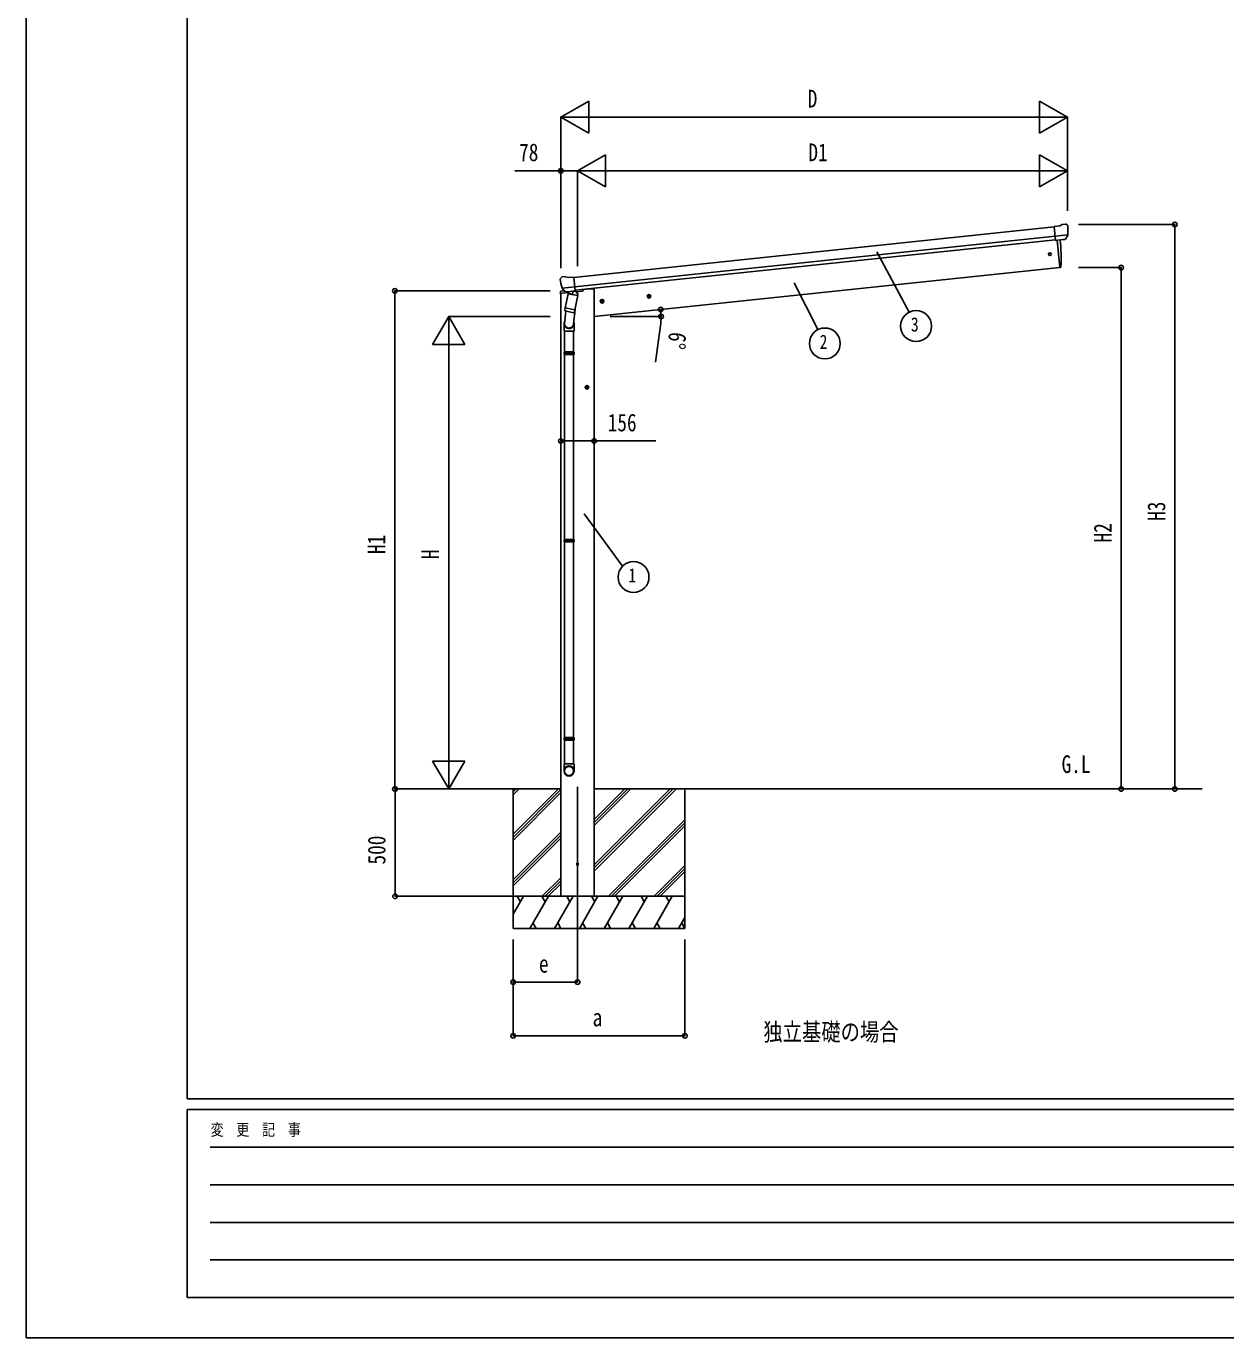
# Model space of a CAD drawing. Units: millimetres, scale not verified. Extents: x -10512 to 10512, y -7425 to 7425.
# Drawn here: x -10512 to -4926, y -7425 to -1317 of the extents above; entities that cross this region are included whole.
import ezdxf
from ezdxf.enums import TextEntityAlignment as Align

# ---------------------------------------------------------------- set-up
doc = ezdxf.new("R2010")
doc.units = ezdxf.units.MM
doc.header["$LTSCALE"] = 30
for name, color, linetype in [('0-2_USER1', 3, 'Continuous'), ('0-3_YKK_12', 2, 'Continuous'), ('0-4_YKK_13', 4, 'Continuous'), ('0-5_YKK_A1', 4, 'Continuous'), ('0-6_YKK_D', 6, 'Continuous'), ('0-7_YKK_ZWAK', 7, 'Continuous')]:
    doc.layers.add(name, color=color, linetype=linetype)
doc.styles.add('ＭＳ ゴシック', font='')
doc.styles.get('ＭＳ ゴシック').set_extended_font_data('MS Gothic')

msp = doc.modelspace()

# ---------------------------------------------------------------- linework, layer by layer
at = {"layer": '0-3_YKK_12'}
msp.add_line((-7944.57, -4859.89), (-7944.57, -5619.1), dxfattribs=at)
at = {"layer": '0-4_YKK_13'}
for p, q in [((-5698.47, -2247.14), (-5724.99, -2249.92)), ((-5718.21, -2314.48), (-5724.99, -2249.92)), ((-5698.47, -2247.14), (-5686.87, -2240.17)), ((-5672, -2238.32), (-5685.64, -2239.75)), ((-5662.77, -2243.91), (-5668.33, -2239.41)), ((-5661.67, -2245.93), (-5661.53, -2247.27)), ((-5661.44, -2288.79), (-5720.26, -2294.97)), ((-5708.26, -2313.43), (-5718.21, -2314.48)), ((-5711.25, -2313.74), (-5697.86, -2441.13)), ((-5674.72, -2309.9), (-5682.41, -2310.71)), ((-5672.35, -2308.46), (-5661.75, -2289.34)), ((-5697.86, -2441.13), (-5695.81, -2440.85)), ((-8025.37, -2494.54), (-8025.25, -2495.71)), ((-8020.07, -2486.58), (-8024.71, -2492.32)), ((-8016.71, -2484.76), (-8003.22, -2483.34)), ((-7989.14, -2487.89), (-8001.93, -2483.49)), ((-7989.14, -2487.89), (-7962.62, -2485.11)), ((-8024.56, -2554.26), (-8025.46, -2561.09)), ((-8025.46, -2561.09), (-7991.73, -2557.55)), ((-8005.05, -2549.9), (-8021.9, -2551.67)), ((-8016.7, -2536.33), (-7957.88, -2530.15)), ((-8001.94, -2553.31), (-8016.28, -2536.81)), ((-7988.5, -2562.6), (-8001.86, -2628.25)), ((-7999.33, -2554.23), (-7991.63, -2553.42)), ((-7998.48, -2554.23), (-7996.92, -2554.07)), ((-7996.92, -2554.07), (-7959.38, -2550.12)), ((-7995.12, -2554.54), (-7995.27, -2555.26)), ((-7994.66, -2556.39), (-7969.91, -2566.14)), ((-7943.62, -2571.73), (-7988.5, -2562.6)), ((-7986.32, -2559.68), (-7986.98, -2562.91)), ((-7965.52, -2551.16), (-7968.44, -2565.5)), ((-7959.38, -2550.12), (-7957.81, -2549.96)), ((-7956, -2548.08), (-7955.07, -2548.27)), ((-7955.07, -2548.27), (-7943.87, -2565.19)), ((-7951.71, -2553.34), (-7922.45, -2550.26)), ((-7943.87, -2565.19), (-7945.14, -2571.42)), ((-7917.59, -2542.72), (-7918.01, -2545.94)), ((-7956.98, -2637.38), (-7943.62, -2571.73)), ((-7999.45, -2643.54), (-8005.01, -2699.26)), ((-8004.34, -2640.5), (-8001.84, -2628.26)), ((-8004.12, -2641.9), (-8004.12, -2641.9)), ((-8002.79, -2642.86), (-7961.83, -2651.19)), ((-7956.98, -2637.38), (-8001.86, -2628.25)), ((-7956.54, -2635.24), (-7963.19, -2702.99)), ((-7956.99, -2637.38), (-7959.53, -2649.85)), ((-8007.16, -2736.42), (-8007.16, -2702.07)), ((-7961.16, -2736.42), (-8007.16, -2736.42)), ((-8005.16, -2736.42), (-8005.16, -2833.17)), ((-7963.16, -2736.42), (-7963.16, -2833.17)), ((-7961.16, -2701.77), (-7961.16, -2736.42)), ((-8007.16, -2835.17), (-8006.16, -2833.17)), ((-7961.16, -2835.17), (-8007.16, -2835.17)), ((-7961.16, -2843.17), (-8007.16, -2843.17)), ((-7962.16, -2833.17), (-8006.16, -2833.17)), ((-7962.16, -2845.17), (-8006.16, -2845.17)), ((-8005.16, -2845.17), (-8005.16, -3706.86)), ((-7963.16, -2845.17), (-7963.16, -3706.86)), ((-7961.16, -2835.17), (-7962.16, -2833.17)), ((-7961.16, -2843.17), (-7962.16, -2845.17)), ((-7961.16, -2835.17), (-7961.16, -2843.17)), ((-8007.16, -3708.86), (-8006.16, -3706.86)), ((-7961.16, -3708.86), (-8007.16, -3708.86)), ((-7961.16, -3716.86), (-8007.16, -3716.86)), ((-7962.16, -3706.86), (-8006.16, -3706.86)), ((-7962.16, -3718.86), (-8006.16, -3718.86)), ((-8005.16, -3718.86), (-8005.16, -4629.54)), ((-7963.16, -3718.86), (-7963.16, -4629.54)), ((-7961.16, -3708.86), (-7962.16, -3706.86)), ((-7961.16, -3716.86), (-7962.16, -3718.86)), ((-7961.16, -3708.86), (-7961.16, -3716.86)), ((-8007.16, -4631.54), (-8006.16, -4629.54)), ((-7961.16, -4631.54), (-8007.16, -4631.54)), ((-7961.16, -4639.54), (-8007.16, -4639.54)), ((-7962.16, -4629.54), (-8006.16, -4629.54)), ((-7962.16, -4641.54), (-8006.16, -4641.54)), ((-8005.16, -4641.54), (-8005.16, -4751.54)), ((-7963.16, -4641.54), (-7963.16, -4751.54)), ((-7961.16, -4631.54), (-7962.16, -4629.54)), ((-7961.16, -4639.54), (-7962.16, -4641.54)), ((-7961.16, -4631.54), (-7961.16, -4639.54)), ((-8007.16, -4785.69), (-8007.16, -4751.54)), ((-7961.16, -4751.54), (-8007.16, -4751.54)), ((-7961.16, -4785.69), (-7961.16, -4751.54))]:
    msp.add_line(p, q, dxfattribs=at)
for points in [[(-5708.26, -2313.43), (-5707.99, -2313.49), (-5682.66, -2310.83), (-5682.41, -2310.71)], [(-5661.38, -2288.15), (-5661.65, -2289.14), (-5661.75, -2289.34)], [(-7965.78, -2550.7), (-7955.83, -2549.66), (-7962.62, -2485.11)], [(-8016.89, -2535.72), (-8016.42, -2536.64), (-8016.28, -2536.81)], [(-7965.78, -2550.7), (-7966.03, -2550.82), (-7991.36, -2553.49), (-7991.63, -2553.42)], [(-8007.16, -2835.17), (-8007.16, -2843.17), (-8006.16, -2845.17)], [(-8007.16, -3708.86), (-8007.16, -3716.86), (-8006.16, -3718.86)], [(-8007.16, -4631.54), (-8007.16, -4639.54), (-8006.16, -4641.54)]]:
    msp.add_lwpolyline(points, dxfattribs=at)
for centre, radius in [((-5744.65, -2378.58), 6.5), ((-7944.57, -5219.1), 4.5)]:
    msp.add_circle(centre, radius, dxfattribs=at)
for centre, radius, start, end in [((-5685.33, -2242.74), 3, 96, 121), ((-5671.48, -2243.29), 5, 51.00648, 95.99352), ((-5862.82, -2268.43), 202.4, 354.4085, 6), ((-6592.46, -2400.93), 900, 357.63919, 5.64987), ((-5696.22, -2437.88), 3, 278, 357.63919), ((-7823.96, -2474.56), 202.4, 186, 197.59125), ((-8016.18, -2489.73), 5, 96, 141), ((-8002.91, -2486.33), 3, 71, 96), ((-8021.59, -2554.65), 3, 96, 172.5), ((-7998.53, -2553.74), 0.5, 240.73754, 276), ((-7995.61, -2554.44), 0.5, 348.5, 96), ((-7994.29, -2555.46), 1, 168.5, 248.5), ((-7964.93, -2551.32), 0.604, 93.09842, 164.70595), ((-7957.87, -2549.46), 0.5, 276, 311.26246), ((-7922.97, -2545.29), 5, 276, 352.5), ((-7969.43, -2565.23), 1.03, 242.53897, 344.46569), ((-8002.43, -2640.92), 1.95, 167.54017, 209.97766), ((-8002.39, -2640.9), 2, 209.90962, 258.5), ((-7961.43, -2649.23), 2, 258.5, 341.96843), ((-7977.16, -2702.07), 30, 177.45142, 180)]:
    msp.add_arc(centre, radius, start, end, dxfattribs=at)
for centre, major_axis, ratio, start_param, end_param in [((-5657.41, -2241.81), (-15.41, 3.17), 0.101033, 5.9751426, 5.9753737), ((-5664.66, -2246.24), (2.73, -1.26), 0.997474, 0.5366567, 1.3225652), ((-5675.04, -2306.92), (1.66, -2.51), 0.997631, 5.8041905, 5.8929484), ((-5675.11, -2306.81), (-3.53, 2.11), 0.650902, 2.1145521, 2.1873627), ((-5674.98, -2307), (1.66, -2.51), 0.997631, 5.965759, 6.7621801), ((-8022.38, -2494.21), (-1.9, -2.34), 0.99628, 4.712389, 5.4996506), ((-7999.67, -2551.34), (-1.1, -2.8), 0.997631, 5.8041905, 6.6006116), ((-7999.59, -2551.12), (3.02, 2.79), 0.650902, 4.0958226, 4.1686332), ((-7999.63, -2551.24), (-1.1, -2.8), 0.997631, 0.3902369, 0.4789948), ((-7984.16, -2701.77), (23, 0), 0.996195, 2.621936, 6.6074797), ((-7984.16, -2701.77), (21, 0), 0.996195, 3.0215498, 6.2247991), ((-7984.16, -4783.94), (-23, 0), 0.996195, 3.1415927, 6.2831853), ((-7984.16, -4785.69), (-23, 0), 0.996195, 3.1415927, 6.2831853), ((-7984.16, -4785.69), (0, -23.43), 0.981806, 4.712389, 7.8539816)]:
    msp.add_ellipse(centre, major_axis=major_axis, ratio=ratio, start_param=start_param, end_param=end_param, dxfattribs=at)
msp.add_ellipse((-7984.16, -4785.69), major_axis=(21, 0), ratio=0.996195, dxfattribs=at)
at = {"layer": '0-5_YKK_A1'}
for p, q in [((-7962.41, -2487.1), (-5724.71, -2251.91)), ((-7957.89, -2530.03), (-5720.19, -2294.84)), ((-5718.43, -2311.58), (-7956.14, -2546.77)), ((-5711.25, -2313.74), (-5697.86, -2441.13)), ((-5697.86, -2441.13), (-7867.32, -2669.15)), ((-8022.32, -5369.1), (-8022.32, -2560.76)), ((-7610.76, -2584.87), (-7612.85, -2564.98)), ((-7820.65, -2596.88), (-7840.54, -2598.97)), ((-7831.38, -2590.46), (-7837.46, -2594.87)), ((-7837.46, -2594.87), (-7836.67, -2602.34)), ((-7836.67, -2602.34), (-7829.82, -2605.39)), ((-7829.55, -2607.87), (-7831.64, -2587.98)), ((-7824.53, -2593.51), (-7831.38, -2590.46)), ((-7601.86, -2573.88), (-7621.75, -2575.97)), ((-7612.59, -2567.46), (-7618.66, -2571.88)), ((-7618.66, -2571.88), (-7617.88, -2579.34)), ((-7617.88, -2579.34), (-7611.02, -2582.39)), ((-7605.73, -2570.52), (-7612.59, -2567.46)), ((-7900.82, -2991.15), (-7907.32, -2994.9)), ((-7900.82, -3008.65), (-7900.82, -2988.65)), ((-7894.32, -2994.9), (-7900.82, -2991.15)), ((-7890.82, -2998.65), (-7910.82, -2998.65)), ((-7907.32, -2994.9), (-7907.32, -3002.4)), ((-7907.32, -3002.4), (-7900.82, -3006.16)), ((-8426.99, -4869.1), (-8022.32, -4869.1)), ((-8244.57, -4869.1), (-8244.57, -5519.1)), ((-8244.57, -5080.33), (-8033.33, -4869.1)), ((-8244.57, -4896.48), (-8217.18, -4869.1)), ((-8244.57, -4882.34), (-8231.33, -4869.1)), ((-8244.57, -5094.47), (-8022.32, -4872.22)), ((-7866.82, -4869.1), (-5035.25, -4869.1)), ((-7866.82, -5251.36), (-7484.55, -4869.1)), ((-7866.82, -5223.08), (-7512.83, -4869.1)), ((-7866.82, -5237.22), (-7498.69, -4869.1)), ((-7866.82, -5039.23), (-7696.68, -4869.1)), ((-7866.82, -5025.09), (-7710.83, -4869.1)), ((-7866.82, -5010.95), (-7724.97, -4869.1)), ((-7444.57, -4869.1), (-7444.57, -5519.1)), ((-8244.57, -5108.61), (-8022.32, -4886.37)), ((-7800.71, -5369.1), (-7444.57, -5012.96)), ((-7786.56, -5369.1), (-7444.57, -5027.1)), ((-7772.42, -5369.1), (-7444.57, -5041.25)), ((-8244.57, -5292.46), (-8022.32, -5070.21)), ((-8244.57, -5306.6), (-8022.32, -5084.35)), ((-8244.57, -5320.75), (-8022.32, -5098.5)), ((-7588.57, -5369.1), (-7444.57, -5225.09)), ((-7574.43, -5369.1), (-7444.57, -5239.24)), ((-8109.07, -5369.1), (-8022.32, -5282.34)), ((-8094.93, -5369.1), (-8022.32, -5296.49)), ((-8080.79, -5369.1), (-8022.32, -5310.63)), ((-7560.29, -5369.1), (-7444.57, -5253.38)), ((-7444.57, -5369.1), (-8244.57, -5369.1)), ((-8244.57, -5452.93), (-8196.16, -5369.1)), ((-8211.17, -5395.08), (-8226.17, -5369.1)), ((-8167.3, -5519.1), (-8080.7, -5369.1)), ((-8095.7, -5395.08), (-8110.7, -5369.1)), ((-8051.83, -5519.1), (-7965.23, -5369.1)), ((-7980.23, -5395.08), (-7995.23, -5369.1)), ((-7936.36, -5519.1), (-7849.76, -5369.1)), ((-7864.76, -5395.08), (-7879.76, -5369.1)), ((-7820.89, -5519.1), (-7734.29, -5369.1)), ((-7749.29, -5395.08), (-7764.29, -5369.1)), ((-7705.42, -5519.1), (-7618.82, -5369.1)), ((-7648.82, -5369.1), (-7633.82, -5395.08)), ((-7589.95, -5519.1), (-7503.35, -5369.1)), ((-7518.35, -5395.08), (-7533.35, -5369.1)), ((-8152.3, -5493.12), (-8137.3, -5519.1)), ((-8036.83, -5493.12), (-8021.83, -5519.1)), ((-7921.36, -5493.12), (-7906.36, -5519.1)), ((-7805.89, -5493.12), (-7790.89, -5519.1)), ((-7690.42, -5493.12), (-7675.42, -5519.1)), ((-7574.95, -5493.12), (-7559.95, -5519.1)), ((-7474.48, -5519.1), (-7444.57, -5467.29)), ((-7459.48, -5493.12), (-7444.57, -5518.95)), ((-8244.57, -5519.1), (-7444.57, -5519.1))]:
    msp.add_line(p, q, dxfattribs=at)
for points in [[(-7866.82, -5369.1), (-7866.82, -2540.1), (-7886.82, -2540.1), (-7917.67, -2543.34)], [(-7829.82, -2605.39), (-7823.74, -2600.98), (-7824.53, -2593.51)], [(-7611.02, -2582.39), (-7604.95, -2577.98), (-7605.73, -2570.52)], [(-7900.82, -3006.16), (-7894.32, -3002.4), (-7894.32, -2994.9)]]:
    msp.add_lwpolyline(points, dxfattribs=at)
for centre, radius in [((-7830.6, -2597.93), 8.5), ((-7830.6, -2597.93), 7.7), ((-7830.6, -2597.93), 6.5), ((-7611.8, -2574.93), 8.5), ((-7611.8, -2574.93), 7.7), ((-7611.8, -2574.93), 6.5), ((-7900.82, -2998.65), 8.5), ((-7900.82, -2998.65), 7.7), ((-7900.82, -2998.65), 6.5)]:
    msp.add_circle(centre, radius, dxfattribs=at)
at = {"layer": '0-6_YKK_D'}
for p, q in [((-8022.82, -1740.31), (-7892.91, -1665.31)), ((-7892.91, -1815.31), (-7892.91, -1665.31)), ((-5662.82, -1740.31), (-5792.72, -1665.31)), ((-5792.72, -1665.31), (-5792.72, -1815.31)), ((-8022.82, -2433.12), (-8022.82, -1739.31)), ((-8022.82, -1740.31), (-7892.91, -1815.31)), ((-8022.82, -1740.31), (-7763.01, -1740.31)), ((-7872.82, -1740.31), (-5812.82, -1740.31)), ((-5662.82, -1740.31), (-5922.62, -1740.31)), ((-5662.82, -1740.31), (-5792.72, -1815.31)), ((-5662.82, -2177.49), (-5662.82, -1739.31)), ((-7944.57, -1990.31), (-7814.66, -1915.31)), ((-7814.66, -2065.31), (-7814.66, -1915.31)), ((-5662.82, -1990.31), (-5792.72, -1915.31)), ((-5792.72, -1915.31), (-5792.72, -2065.31)), ((-8022.32, -2443.12), (-8022.32, -1989.31)), ((-7944.57, -2434.95), (-7944.57, -1989.31)), ((-7944.57, -2434.95), (-7944.57, -1989.31)), ((-7944.57, -1990.31), (-7814.66, -2065.31)), ((-7944.57, -1990.31), (-7684.76, -1990.31)), ((-7794.57, -1990.31), (-5812.82, -1990.31)), ((-5662.82, -1990.31), (-5922.62, -1990.31)), ((-5662.82, -1990.31), (-5792.72, -2065.31)), ((-5662.82, -2177.49), (-5662.82, -1989.31)), ((-5611.98, -2240.31), (-5161.82, -2240.31)), ((-5162.82, -2240.31), (-5162.82, -4869.1)), ((-6550.01, -2367.66), (-6400.11, -2649.05)), ((-5611.98, -2441.13), (-5411.82, -2441.13)), ((-5412.82, -2441.13), (-5412.82, -4869.1)), ((-8072.82, -2549.61), (-8796.57, -2549.61)), ((-8795.57, -2549.61), (-8795.57, -4869.1)), ((-6935.22, -2511.9), (-6825.33, -2730.19)), ((-8544.57, -2669.1), (-8619.57, -2799)), ((-8072.82, -2669.1), (-8545.57, -2669.1)), ((-8544.57, -2669.1), (-8469.57, -2799)), ((-8544.57, -2669.1), (-8544.57, -2928.91)), ((-7792.95, -2669.15), (-7554.7, -2669.15)), ((-7558.59, -2711.55), (-7582, -2881.95)), ((-8619.57, -2799), (-8469.57, -2799)), ((-8544.57, -2819.1), (-8544.57, -4719.1)), ((-7914.46, -3588.42), (-7734.67, -3831.06)), ((-8544.57, -4869.1), (-8544.57, -4609.29)), ((-8544.57, -4869.1), (-8619.57, -4739.2)), ((-8469.57, -4739.2), (-8619.57, -4739.2)), ((-8544.57, -4869.1), (-8469.57, -4739.2)), ((-8431.87, -4869.1), (-8796.57, -4869.1)), ((-8304.18, -4869.1), (-8795.57, -4869.1)), ((-8794.57, -5369.1), (-8794.57, -4869.1)), ((-8245.57, -4869.1), (-8545.57, -4869.1)), ((-8245.57, -5369.1), (-8795.57, -5369.1)), ((-8244.57, -5570.1), (-8244.57, -6020.1)), ((-8244.57, -5570.1), (-8244.57, -5770.1)), ((-7444.57, -5570.1), (-7444.57, -6020.1)), ((-7944.57, -5620.48), (-7944.57, -5770.1)), ((-7944.57, -5769.1), (-8244.57, -5769.1)), ((-7444.57, -6019.1), (-8244.57, -6019.1))]:
    msp.add_line(p, q, dxfattribs=at)
for points in [[(-7944.57, -1990.31), (-8022.32, -1990.31), (-8236.82, -1990.31)], [(-8022.32, -3248.65), (-7866.82, -3248.65), (-7580.32, -3248.65)]]:
    msp.add_lwpolyline(points, dxfattribs=at)
for centre, radius in [((-8022.32, -1990.31), 10.62), ((-5162.82, -2240.31), 10.62), ((-5412.82, -2441.13), 10.62), ((-8795.57, -2549.61), 10.62), ((-7557.4, -2636.58), 10.62), ((-7555.7, -2669.15), 10.62), ((-6367.89, -2713.44), 72), ((-6792.96, -2794.5), 72), ((-8022.32, -3248.65), 10.62), ((-7866.82, -3248.65), 10.62), ((-7683.95, -3882.16), 72), ((-8795.57, -4869.1), 10.62), ((-8794.57, -4869.1), 10.62), ((-5412.82, -4869.1), 10.62), ((-5162.82, -4869.1), 10.62), ((-8794.57, -5369.1), 10.62), ((-8244.57, -5769.1), 10.62), ((-7944.57, -5769.1), 10.62), ((-8244.57, -6019.1), 10.62), ((-7444.57, -6019.1), 10.62)]:
    msp.add_circle(centre, radius, dxfattribs=at)
for start, end in [(352.17969, 0), (0, 6)]:
    msp.add_arc((-7867.32, -2669.15), 311.62, start, end, dxfattribs=at)
at = {"layer": '0-7_YKK_ZWAK'}
for p, q in [((-9762.45, -6312.5), (-9762.45, 6937.5)), ((9737.55, -6312.5), (-9762.45, -6312.5)), ((-3262.45, -6362.5), (-9762.45, -6362.5)), ((-9762.45, -7237.5), (-9762.45, -6362.5)), ((-9656.2, -6537.5), (-3387.45, -6537.5)), ((-9656.2, -6712.5), (-3387.45, -6712.5)), ((-9656.2, -6887.5), (-3387.45, -6887.5)), ((-9656.2, -7062.5), (-3387.45, -7062.5)), ((-9762.45, -7237.5), (-3262.45, -7237.5))]:
    msp.add_line(p, q, dxfattribs=at)
msp.add_lwpolyline([(-10512.5, -7425), (10512.5, -7425), (10512.5, 7425), (-10512.5, 7425)], close=True, dxfattribs=at)

# ---------------------------------------------------------------- texts
at = {"layer": '0-2_USER1', "style": 'ＭＳ ゴシック', "width": 0.8}
for s, p in [('G.L', (-5690.5, -4819.5)), ('独立基礎の場合', (-7079.5, -6066.5))]:
    msp.add_text(s, height=82.48, dxfattribs=at).set_placement(p, align=Align.BOTTOM_LEFT)
at = {"layer": '0-6_YKK_D', "style": 'ＭＳ ゴシック', "width": 0.8}
for s, height, p in [('D', 82.48, (-6872.82, -1720.31)), ('78', 82.48, (-8216.82, -1970.31)), ('D1', 82.48, (-6869.69, -1970.31)), ('3', 65.98, (-6391.89, -2758.44)), ('2', 65.98, (-6816.96, -2839.5)), ('156', 82.48, (-7804.32, -3228.65)), ('1', 65.98, (-7707.95, -3927.16)), ('e', 82.48, (-8124.57, -5749.1)), ('a', 82.48, (-7874.57, -5999.1))]:
    msp.add_text(s, height=height, dxfattribs=at).set_placement(p, align=Align.BOTTOM_LEFT)
for s, rotation, p in [('6°', 262.18, (-7541.5, -2734.09)), ('H3', 90, (-5182.82, -3620.71)), ('H2', 90, (-5432.82, -3721.12)), ('H1', 90, (-8815.57, -3775.36)), ('H', 90, (-8564.57, -3799.1)), ('500', 90, (-8814.57, -5221.1))]:
    msp.add_text(s, height=82.48, rotation=rotation, dxfattribs=at).set_placement(p, align=Align.BOTTOM_LEFT)
at = {"layer": '0-7_YKK_ZWAK', "style": 'ＭＳ ゴシック', "width": 0.8}
msp.add_text('変  更  記  事', height=54.99, dxfattribs=at).set_placement((-9653.28, -6500), align=Align.BOTTOM_LEFT)

doc.saveas('drawing.dxf')
